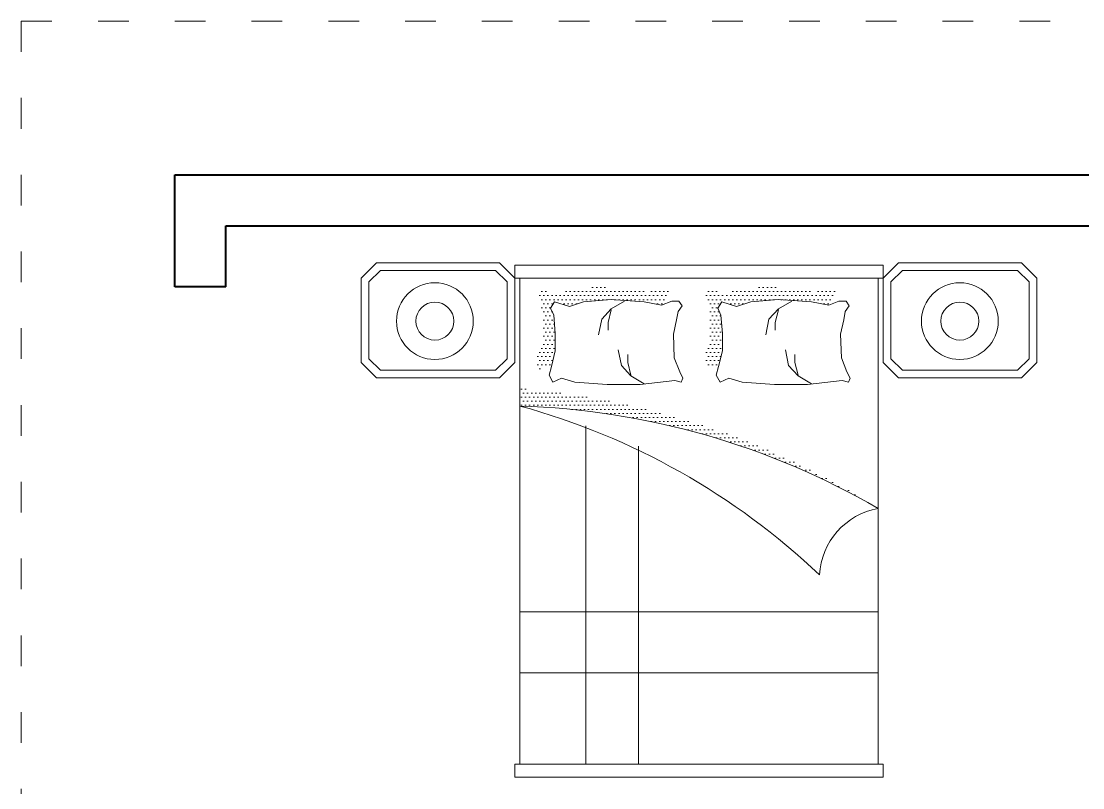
# Model space of a CAD drawing. Header units: millimetres. Extents: x 1551 to 1744, y 1536 to 1676.
# Drawn here: x 1718.223 to 1722.371, y 1621.67 to 1624.666 of the extents above; entities that cross this region are included whole.
import ezdxf

# ---------------------------------------------------------------- set-up
doc = ezdxf.new("R2010")
doc.units = ezdxf.units.MM
doc.linetypes.add('ACAD_ISO03W100', pattern=[30, 12, -18])
doc.layers.add('01_Gruesa', color=7, linetype='Continuous', lineweight=40)
doc.layers.add('03_Fina', color=7, linetype='Continuous', lineweight=9)
pattern_1 = [(360, (1547.394376, 1746.44992), (0.0079375, -0.015875), [0, -0.015875])]

msp = doc.modelspace()

# ---------------------------------------------------------------- hatches: boundary and pattern name
at = {"layer": '03_Fina', "lineweight": 9, "true_color": 0x939598}
h = msp.add_hatch(dxfattribs=at)
h.set_pattern_fill('DOTS', color=252, scale=0.01, angle=180, style=0)
h.set_pattern_definition(pattern_1)
h.paths.add_polyline_path([(1720.7551, 1623.6033), (1720.7428, 1623.6218), (1720.7151, 1623.6218), (1720.6751, 1623.6064), (1720.6074, 1623.6187), (1720.4782, 1623.6279), (1720.3706, 1623.6187), (1720.3152, 1623.6003), (1720.2568, 1623.6187), (1720.2414, 1623.5941), (1720.2537, 1623.5665), (1720.2598, 1623.4958), (1720.2598, 1623.4282), (1720.2445, 1623.3667), (1720.2352, 1623.3329), (1720.2506, 1623.3052), (1720.2844, 1623.3206), (1720.2946, 1623.3176), (1720.3098, 1623.3783), (1720.3098, 1623.4459), (1720.3036, 1623.5166), (1720.2913, 1623.5443), (1720.3067, 1623.5688), (1720.3651, 1623.5504), (1720.4205, 1623.5688), (1720.5282, 1623.5781), (1720.6574, 1623.5688), (1720.7251, 1623.5566), (1720.7359, 1623.5607), (1720.7397, 1623.5818)])
h.paths.add_polyline_path([(1721.4084, 1623.6033), (1721.3961, 1623.6218), (1721.3684, 1623.6218), (1721.3284, 1623.6064), (1721.2607, 1623.6187), (1721.1315, 1623.6279), (1721.0239, 1623.6187), (1720.9685, 1623.6003), (1720.9101, 1623.6187), (1720.8947, 1623.5941), (1720.907, 1623.5665), (1720.9131, 1623.4958), (1720.9131, 1623.4282), (1720.8978, 1623.3667), (1720.8885, 1623.3329), (1720.9039, 1623.3052), (1720.9377, 1623.3206), (1720.9479, 1623.3176), (1720.9631, 1623.3783), (1720.9631, 1623.4459), (1720.9569, 1623.5166), (1720.9446, 1623.5443), (1720.96, 1623.5688), (1721.0184, 1623.5504), (1721.0738, 1623.5688), (1721.1815, 1623.5781), (1721.3107, 1623.5688), (1721.3784, 1623.5566), (1721.3892, 1623.5607), (1721.393, 1623.5818)])
h = msp.add_hatch(dxfattribs=at)
h.set_pattern_fill('DOTS', color=252, scale=0.01, angle=180, style=0)
h.set_pattern_definition(pattern_1)
edge = h.paths.add_edge_path()
edge.add_line((1720.1713, 1623.2305), (1720.1713, 1623.1619))
edge.add_ellipse((1720.079, 1620.189), major_axis=(-2.1032, 2.1032), ratio=1, start_angle=284.8866, end_angle=313.2226, ccw=False)
edge.add_ellipse((1719.9299, 1620.1834), major_axis=(-2.1613, 2.1613), ratio=1, start_angle=-77.4802, end_angle=-49.5301)

# ---------------------------------------------------------------- linework, layer by layer
at = {"layer": '01_Gruesa', "color": 5}
for p, q in [((1718.823, 1623.6283), (1718.823, 1624.0658)), ((1718.823, 1624.0658), (1725.123, 1624.0658)), ((1719.023, 1623.6283), (1719.023, 1623.8658)), ((1719.023, 1623.8658), (1724.223, 1623.8658)), ((1719.023, 1623.6283), (1718.823, 1623.6283))]:
    msp.add_line(p, q, dxfattribs=at)
at = {"layer": '03_Fina', "linetype": 'ACAD_ISO03W100', "ltscale": 0.01}
for q in [(1718.223, 1604.4658), (1727.623, 1624.6658)]:
    msp.add_line((1718.223, 1624.6658), q, dxfattribs=at)
at = {"layer": '03_Fina', "color": 252, "lineweight": 9, "true_color": 0x939598}
for p, q in [((1721.5913, 1623.7119), (1720.1513, 1623.7119)), ((1720.1513, 1623.6619), (1720.1513, 1623.7119)), ((1721.5913, 1623.7119), (1721.5913, 1623.6619)), ((1721.5913, 1623.6619), (1720.1513, 1623.6619)), ((1720.1713, 1621.7619), (1720.1713, 1623.6619)), ((1721.5713, 1623.6619), (1721.5713, 1621.7619)), ((1720.4293, 1621.7619), (1720.4293, 1623.0847)), ((1720.6344, 1621.7619), (1720.6344, 1623.0054)), ((1721.5713, 1622.3579), (1720.1713, 1622.3579)), ((1721.5713, 1622.1195), (1720.1713, 1622.1195)), ((1721.5913, 1621.7619), (1720.1513, 1621.7619)), ((1720.1513, 1621.7119), (1720.1513, 1621.7619)), ((1721.5913, 1621.7619), (1721.5913, 1621.7119)), ((1721.5913, 1621.7119), (1720.1513, 1621.7119))]:
    msp.add_line(p, q, dxfattribs=at)
for points in [[(1719.6113, 1623.2719), (1720.0913, 1623.2719), (1720.1513, 1623.3319), (1720.1513, 1623.6619), (1720.0913, 1623.7219), (1719.6113, 1623.7219), (1719.5513, 1623.6619), (1719.5513, 1623.3319)], [(1721.6513, 1623.2719), (1722.1313, 1623.2719), (1722.1913, 1623.3319), (1722.1913, 1623.6619), (1722.1313, 1623.7219), (1721.6513, 1623.7219), (1721.5913, 1623.6619), (1721.5913, 1623.3319)], [(1719.6263, 1623.3019), (1720.0763, 1623.3019), (1720.1213, 1623.3469), (1720.1213, 1623.6469), (1720.0763, 1623.6919), (1719.6263, 1623.6919), (1719.5813, 1623.6469), (1719.5813, 1623.3469)], [(1721.6663, 1623.3019), (1722.1163, 1623.3019), (1722.1613, 1623.3469), (1722.1613, 1623.6469), (1722.1163, 1623.6919), (1721.6663, 1623.6919), (1721.6213, 1623.6469), (1721.6213, 1623.3469)]]:
    msp.add_lwpolyline(points, close=True, dxfattribs=at)
for points in [[(1720.3651, 1623.5504), (1720.3067, 1623.5688), (1720.2913, 1623.5443), (1720.3036, 1623.5166), (1720.3098, 1623.4459), (1720.3098, 1623.3783), (1720.2944, 1623.3168), (1720.2852, 1623.283), (1720.3005, 1623.2553), (1720.3344, 1623.2707), (1720.3867, 1623.2553), (1720.5128, 1623.2461), (1720.642, 1623.2461), (1720.7774, 1623.2615), (1720.802, 1623.2553), (1720.8081, 1623.2707), (1720.7958, 1623.2953), (1720.7743, 1623.3506), (1720.7712, 1623.4428), (1720.7835, 1623.4982), (1720.7897, 1623.532), (1720.805, 1623.5535), (1720.7927, 1623.5719), (1720.765, 1623.5719), (1720.7251, 1623.5566), (1720.6574, 1623.5688), (1720.5282, 1623.5781), (1720.4205, 1623.5688), (1720.3651, 1623.5504)], [(1721.0184, 1623.5504), (1720.96, 1623.5688), (1720.9446, 1623.5443), (1720.9569, 1623.5166), (1720.9631, 1623.4459), (1720.9631, 1623.3783), (1720.9477, 1623.3168), (1720.9385, 1623.283), (1720.9538, 1623.2553), (1720.9877, 1623.2707), (1721.04, 1623.2553), (1721.1661, 1623.2461), (1721.2953, 1623.2461), (1721.4306, 1623.2615), (1721.4553, 1623.2553), (1721.4614, 1623.2707), (1721.4491, 1623.2953), (1721.4276, 1623.3506), (1721.4245, 1623.4428), (1721.4368, 1623.4982), (1721.443, 1623.532), (1721.4583, 1623.5535), (1721.446, 1623.5719), (1721.4183, 1623.5719), (1721.3784, 1623.5566), (1721.3107, 1623.5688), (1721.1815, 1623.5781), (1721.0738, 1623.5688), (1721.0184, 1623.5504)], [(1720.5805, 1623.5719), (1720.5282, 1623.5412), (1720.4913, 1623.5012), (1720.479, 1623.4398)], [(1720.5282, 1623.5381), (1720.5159, 1623.4889), (1720.5159, 1623.4582)], [(1721.2338, 1623.5719), (1721.1815, 1623.5412), (1721.1446, 1623.5012), (1721.1323, 1623.4398)], [(1721.1815, 1623.5381), (1721.1692, 1623.4889), (1721.1692, 1623.4582)], [(1720.6574, 1623.2492), (1720.6051, 1623.2799), (1720.5682, 1623.3199), (1720.5559, 1623.3814)], [(1721.3107, 1623.2492), (1721.2584, 1623.2799), (1721.2215, 1623.3199), (1721.2092, 1623.3814)], [(1720.6051, 1623.283), (1720.5928, 1623.3322), (1720.5928, 1623.3629)], [(1721.2584, 1623.283), (1721.2461, 1623.3322), (1721.2461, 1623.3629)]]:
    msp.add_lwpolyline(points, dxfattribs=at)
for centre, radius in [((1719.8393, 1623.4938), 0.15), ((1721.8905, 1623.4938), 0.15), ((1719.8393, 1623.4938), 0.0743), ((1721.8905, 1623.4938), 0.0743)]:
    msp.add_circle(centre, radius, dxfattribs=at)
for centre, radius, start, end in [((1720.079, 1620.189), 2.9743, 59.8866, 88.2226), ((1719.4468, 1620.5094), 2.7497, 46.4367, 74.7234), ((1721.6217, 1622.4861), 0.2804, 100.3543, 176.7862)]:
    msp.add_arc(centre, radius, start, end, dxfattribs=at)

doc.saveas('drawing.dxf')
